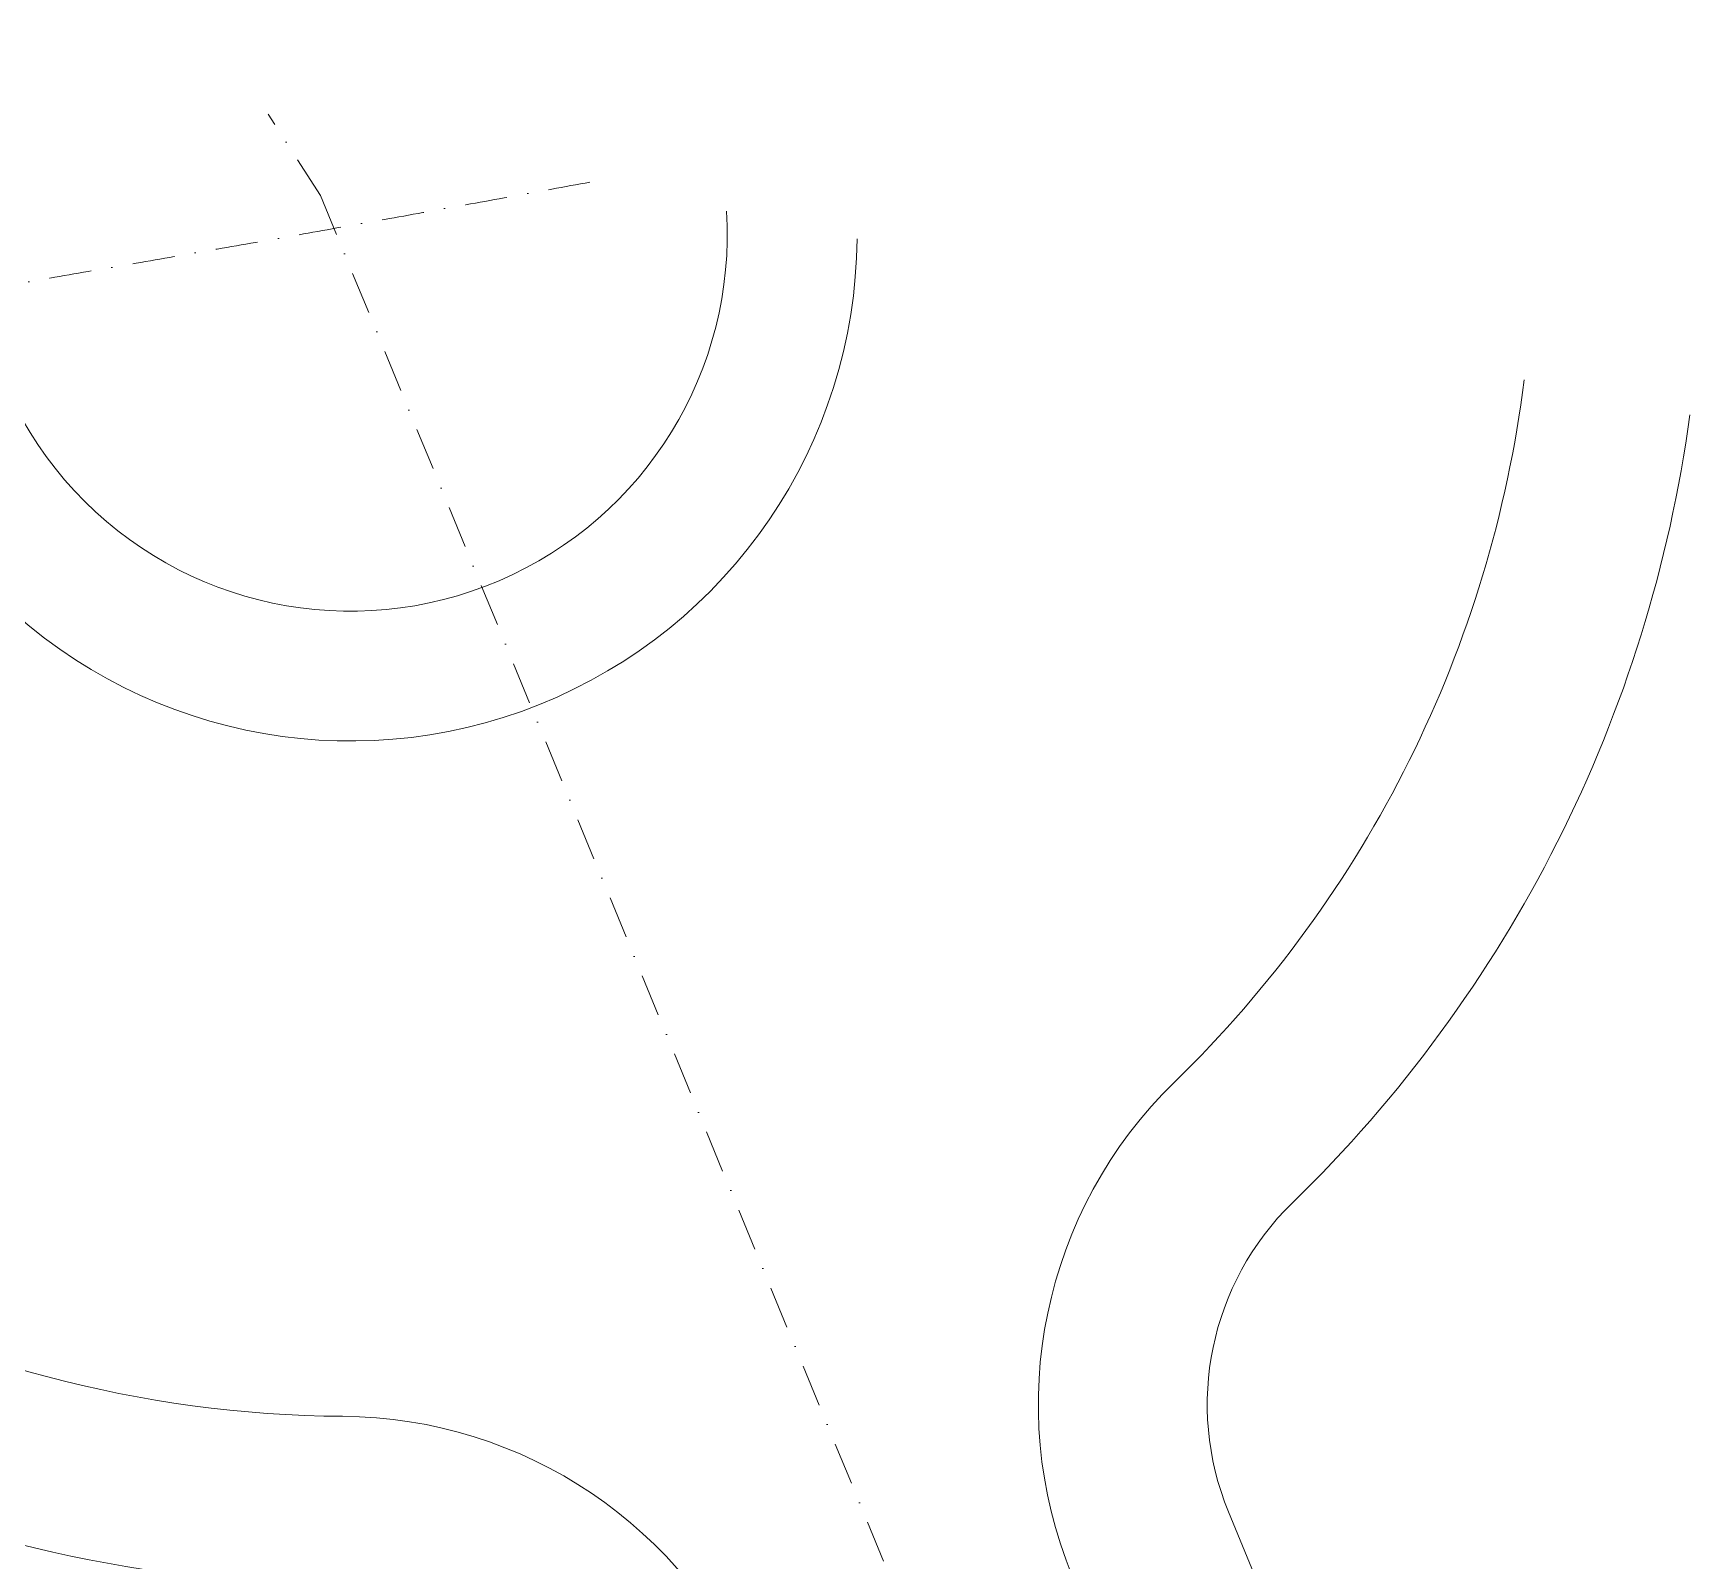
# Model space of a CAD drawing. Header units: millimetres. Extents: x -55734 to 162275, y 47779 to 197208.
# Drawn here: x 82886 to 156459, y 116448 to 184316 of the extents above; entities that cross this region are included whole.
import ezdxf

# ---------------------------------------------------------------- set-up
doc = ezdxf.new("R2010")
doc.units = ezdxf.units.MM
doc.linetypes.add('DASHDOT', pattern=[1, 0.5, -0.25, 0, -0.25])
doc.linetypes.add('DASHDOT2', pattern=[0.5, 0.25, -0.125, 0, -0.125])
for name, color, linetype, lineweight in [('NET-CAT', 3, 'Continuous', 15), ('NET-THAY', 2, 'Continuous', 9), ('TIM', 4, 'DASHDOT', 5)]:
    doc.layers.add(name, color=color, linetype=linetype, lineweight=lineweight)

# ---------------------------------------------------------------- blocks, each defined once
blk = doc.blocks.new('A$C73191BE0')
at = {"ltscale": 0.5, "elevation": 0}
for points in [[(-111251.6, -40603.8), (-101428.3, -37729.4), (-77631.6, -29036.5), (-63572, -22149.7, 0.3019913), (-52403.3, -3033, -0.2568509), (-30624.8, 42631.2, 0.304329), (-22837.8, 63508.9), (-36453.2, 120668.2)], [(-107060.4, -55006.4), (-96743.6, -51987.6), (-71742.7, -42854.8), (-57395.8, -35827.2, -0.3066615), (-35190, -38948.3, 0.1703872), (-3074.3, -52421.3, 0.1703872)]]:
    blk.add_lwpolyline(points, format="xyb", dxfattribs=at)
at = {"ltscale": 0.5}
blk.add_arc((0, 0), 16725.7, 66.18214, 277.302352, dxfattribs=at)
at = {"layer": 'NET-THAY', "ltscale": 0.5, "elevation": 0}
for points in [[(-113351.4, -33388.4), (-103770.7, -30600.3), (-80576, -22127.4), (-71191.2, -17524, 0.2846792), (-59999.1, 324.1, -0.223287), (-38037.5, 46402, 0.2870076), (-31261, 66503.8), (-43749.1, 118930.3)], [(-104954.1, -62204.6), (-94401.3, -59116.7), (-68798.2, -49763.9), (-54096.6, -42562.6, -0.3066615), (-40218, -44513.3, 0.1676715), (-4154.9, -59866.7, 0.1676715)]]:
    blk.add_lwpolyline(points, format="xyb", dxfattribs=at)
at = {"layer": 'NET-THAY', "ltscale": 0.5}
blk.add_arc((0, 0), 22491, 70.235253, 273.24924, dxfattribs=at)
at = {"layer": 'TIM', "linetype": 'DASHDOT2', "ltscale": 7500}
for q in [(5114.6, 4002.7, 0), (-75042.3, -36119.4, 0)]:
    blk.add_line((1656.5, 1450.1, 0), q, dxfattribs=at)
at = {"layer": 'TIM', "linetype": 'DASHDOT2', "ltscale": 7500, "elevation": 0, "flags": 128}
blk.add_lwpolyline([(3016.1, -10456.6, -0.0035534), (-3530.9, 16348.8), (-29038.3, 122434.4)], format="xyb", dxfattribs=at)

msp = doc.modelspace()

# ---------------------------------------------------------------- block references
at = {"layer": 'NET-CAT', "rotation": 86.30059057706528}
msp.add_blockref('A$C73191BE0', (96985.1, 175360.9, 0), dxfattribs=at)

doc.saveas('drawing.dxf')
